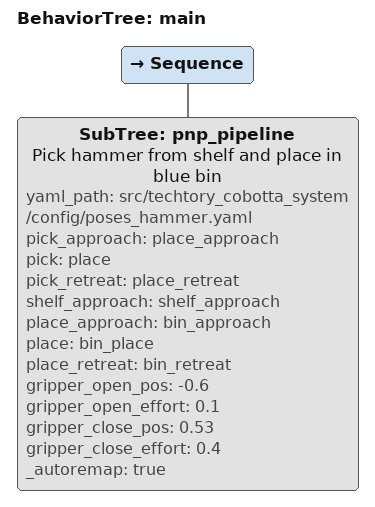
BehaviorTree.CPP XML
<?xml version="1.0" encoding="UTF-8"?>
<root BTCPP_format="4"
      main_tree_to_execute="main">
  <include path="subtrees/pnp_pipeline.xml"/>

  <BehaviorTree ID="main">
    <Sequence>
      <SubTree ID="pnp_pipeline"
               name="Pick hammer from shelf and place in blue bin"
               yaml_path="src/techtory_cobotta_system/config/poses_hammer.yaml"
               pick_approach="place_approach"
               pick="place"
               pick_retreat="place_retreat"
               shelf_approach="shelf_approach"
               place_approach="bin_approach"
               place="bin_place"
               place_retreat="bin_retreat"
               gripper_open_pos="-0.6"
               gripper_open_effort="0.1"
               gripper_close_pos="0.53"
               gripper_close_effort="0.4"
               _autoremap="true"/>
    </Sequence>
  </BehaviorTree>
</root>
